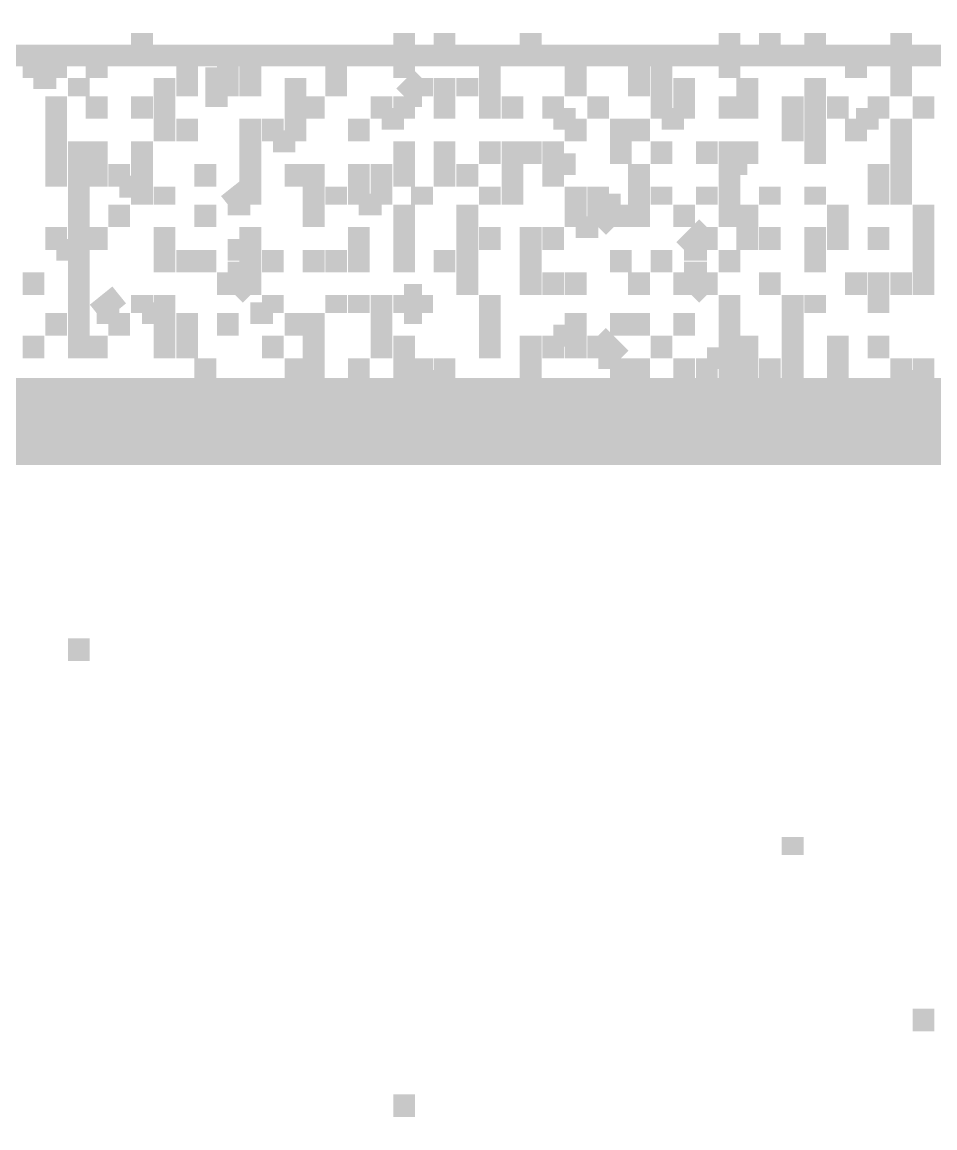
# Model space of a CAD drawing. Header units: millimetres. Extents: x 5 to 350, y 3 to 213.
# Drawn here: x 206.119 to 209.682, y 117.644 to 121.963 of the extents above; entities that cross this region are included whole.
import ezdxf

# ---------------------------------------------------------------- set-up
doc = ezdxf.new("R2010")
doc.units = ezdxf.units.MM
doc.layers.add('P', color=255, linetype='Continuous')

msp = doc.modelspace()

# ---------------------------------------------------------------- linework, layer by layer
at = {"layer": 'P'}
for points, const_width in [([(206.587, 121.832), (206.587, 121.92)], 0.085), ([(207.61, 121.832), (207.61, 121.92)], 0.085), ([(207.768, 121.832), (207.768, 121.92)], 0.085), ([(208.104, 121.832), (208.104, 121.92)], 0.085), ([(208.88, 121.832), (208.88, 121.92)], 0.085), ([(209.038, 121.832), (209.038, 121.92)], 0.085), ([(209.038, 121.832), (209.038, 121.92)], 0.085), ([(209.215, 121.832), (209.215, 121.92)], 0.085), ([(209.215, 121.832), (209.215, 121.92)], 0.085), ([(209.55, 121.832), (209.55, 121.92)], 0.085), ([(197.45, 121.832), (245.022, 121.832)], 0.085), ([(206.163, 121.744), (206.252, 121.832)], 0.085), ([(206.163, 121.744), (206.163, 121.832)], 0.085), ([(206.252, 121.744), (206.252, 121.832)], 0.085), ([(206.41, 121.744), (206.41, 121.832)], 0.085), ([(206.41, 121.744), (206.41, 121.832)], 0.085), ([(206.41, 121.744), (206.41, 121.832)], 0.085), ([(206.763, 121.744), (206.763, 121.832)], 0.085), ([(206.763, 121.744), (206.763, 121.832)], 0.085), ([(206.763, 121.744), (206.763, 121.832)], 0.085), ([(206.922, 121.744), (206.922, 121.832)], 0.085), ([(207.01, 121.744), (207.01, 121.832)], 0.085), ([(207.345, 121.744), (207.345, 121.832)], 0.085), ([(207.345, 121.744), (207.345, 121.832)], 0.085), ([(207.61, 121.744), (207.61, 121.832)], 0.085), ([(207.945, 121.744), (207.945, 121.832)], 0.085), ([(208.28, 121.744), (208.28, 121.832)], 0.085), ([(208.527, 121.744), (208.527, 121.832)], 0.085), ([(208.615, 121.744), (208.615, 121.832)], 0.085), ([(208.88, 121.744), (208.88, 121.832)], 0.085), ([(209.374, 121.744), (209.374, 121.832)], 0.085), ([(209.55, 121.744), (209.55, 121.832)], 0.085), ([(206.163, 121.744), (206.252, 121.744)], 0.085), ([(206.34, 121.673), (206.34, 121.744)], 0.085), ([(206.34, 121.673), (206.34, 121.744)], 0.085), ([(206.675, 121.673), (206.675, 121.744)], 0.085), ([(206.675, 121.673), (206.675, 121.744)], 0.085), ([(206.763, 121.673), (206.763, 121.744)], 0.085), ([(206.834, 121.744), (206.922, 121.744)], 0.085), ([(206.834, 121.744), (206.922, 121.744)], 0.085), ([(206.922, 121.673), (206.922, 121.744)], 0.085), ([(207.01, 121.673), (207.01, 121.744)], 0.085), ([(207.01, 121.673), (207.01, 121.744)], 0.085), ([(207.186, 121.673), (207.186, 121.744)], 0.085), ([(207.345, 121.673), (207.345, 121.744)], 0.085), ([(207.345, 121.673), (207.345, 121.744)], 0.085), ([(207.345, 121.673), (207.345, 121.744)], 0.085), ([(207.345, 121.673), (207.345, 121.744)], 0.085), ([(207.345, 121.673), (207.345, 121.744)], 0.085), ([(207.61, 121.673), (207.68, 121.744)], 0.085), ([(207.68, 121.673), (207.68, 121.744)], 0.085), ([(207.68, 121.673), (207.68, 121.744)], 0.085), ([(207.768, 121.673), (207.768, 121.744)], 0.085), ([(207.768, 121.673), (207.768, 121.744)], 0.085), ([(207.768, 121.673), (207.768, 121.744)], 0.085), ([(207.857, 121.673), (207.857, 121.744)], 0.085), ([(207.945, 121.673), (207.945, 121.744)], 0.085), ([(208.28, 121.673), (208.28, 121.744)], 0.085), ([(208.527, 121.673), (208.527, 121.744)], 0.085), ([(208.527, 121.673), (208.527, 121.744)], 0.085), ([(208.527, 121.673), (208.527, 121.744)], 0.085), ([(208.615, 121.673), (208.615, 121.744)], 0.085), ([(208.703, 121.673), (208.703, 121.744)], 0.085), ([(208.95, 121.673), (208.95, 121.744)], 0.085), ([(209.215, 121.673), (209.215, 121.744)], 0.085), ([(209.55, 121.673), (209.55, 121.744)], 0.085), ([(209.55, 121.673), (209.55, 121.744)], 0.085), ([(206.252, 121.585), (206.252, 121.673)], 0.085), ([(206.252, 121.585), (206.252, 121.673)], 0.085), ([(206.41, 121.585), (206.41, 121.673)], 0.085), ([(206.587, 121.585), (206.587, 121.673)], 0.085), ([(206.675, 121.585), (206.675, 121.673)], 0.085), ([(206.834, 121.673), (206.922, 121.673)], 0.085), ([(206.834, 121.673), (206.922, 121.673)], 0.085), ([(207.186, 121.585), (207.186, 121.673)], 0.085), ([(207.257, 121.585), (207.257, 121.673)], 0.085), ([(207.522, 121.585), (207.522, 121.673)], 0.085), ([(207.61, 121.585), (207.61, 121.673)], 0.085), ([(207.61, 121.673), (207.68, 121.673)], 0.085), ([(207.61, 121.585), (207.61, 121.673)], 0.085), ([(207.768, 121.585), (207.768, 121.673)], 0.085), ([(207.945, 121.585), (207.945, 121.673)], 0.085), ([(208.033, 121.585), (208.033, 121.673)], 0.085), ([(208.192, 121.585), (208.192, 121.673)], 0.085), ([(208.192, 121.585), (208.192, 121.673)], 0.085), ([(208.192, 121.585), (208.192, 121.673)], 0.085), ([(208.368, 121.585), (208.368, 121.673)], 0.085), ([(208.615, 121.585), (208.615, 121.673)], 0.085), ([(208.703, 121.585), (208.703, 121.673)], 0.085), ([(208.88, 121.585), (208.88, 121.673)], 0.085), ([(208.88, 121.585), (208.88, 121.673)], 0.085), ([(208.95, 121.585), (208.95, 121.673)], 0.085), ([(209.127, 121.585), (209.127, 121.673)], 0.085), ([(209.215, 121.585), (209.215, 121.673)], 0.085), ([(209.303, 121.585), (209.303, 121.673)], 0.085), ([(209.462, 121.585), (209.462, 121.673)], 0.085), ([(209.638, 121.585), (209.638, 121.673)], 0.085), ([(209.638, 121.585), (209.638, 121.673)], 0.085), ([(206.252, 121.585), (206.252, 121.497)], 0.085), ([(206.252, 121.497), (206.252, 121.585)], 0.085), ([(206.675, 121.497), (206.675, 121.585)], 0.085), ([(206.763, 121.497), (206.763, 121.585)], 0.085), ([(207.01, 121.497), (207.01, 121.585)], 0.085), ([(207.098, 121.497), (207.098, 121.585)], 0.085), ([(207.186, 121.497), (207.186, 121.585)], 0.085), ([(207.433, 121.497), (207.433, 121.585)], 0.085), ([(207.522, 121.585), (207.61, 121.585)], 0.085), ([(207.522, 121.585), (207.61, 121.585)], 0.085), ([(208.192, 121.585), (208.28, 121.585)], 0.085), ([(208.28, 121.497), (208.28, 121.585)], 0.085), ([(208.456, 121.497), (208.456, 121.585)], 0.085), ([(208.527, 121.497), (208.527, 121.585)], 0.085), ([(208.615, 121.585), (208.703, 121.585)], 0.085), ([(208.615, 121.585), (208.703, 121.585)], 0.085), ([(209.127, 121.585), (209.127, 121.497)], 0.085), ([(209.127, 121.497), (209.127, 121.585)], 0.085), ([(209.215, 121.497), (209.215, 121.585)], 0.085), ([(209.374, 121.585), (209.462, 121.585)], 0.085), ([(209.374, 121.585), (209.462, 121.585)], 0.085), ([(209.374, 121.497), (209.374, 121.585)], 0.085), ([(209.55, 121.497), (209.55, 121.585)], 0.085), ([(209.55, 121.497), (209.55, 121.585)], 0.085), ([(209.55, 121.497), (209.55, 121.585)], 0.085), ([(206.252, 121.408), (206.252, 121.497)], 0.085), ([(206.34, 121.408), (206.34, 121.497)], 0.085), ([(206.41, 121.408), (206.41, 121.497)], 0.085), ([(206.587, 121.408), (206.587, 121.497)], 0.085), ([(207.01, 121.408), (207.01, 121.497)], 0.085), ([(207.098, 121.497), (207.186, 121.497)], 0.085), ([(207.098, 121.497), (207.186, 121.497)], 0.085), ([(207.61, 121.408), (207.61, 121.497)], 0.085), ([(207.768, 121.408), (207.768, 121.497)], 0.085), ([(207.945, 121.408), (207.945, 121.497)], 0.085), ([(208.033, 121.408), (208.033, 121.497)], 0.085), ([(208.033, 121.408), (208.033, 121.497)], 0.085), ([(208.033, 121.408), (208.033, 121.497)], 0.085), ([(208.104, 121.408), (208.104, 121.497)], 0.085), ([(208.192, 121.408), (208.192, 121.497)], 0.085), ([(208.192, 121.408), (208.192, 121.497)], 0.085), ([(208.456, 121.408), (208.456, 121.497)], 0.085), ([(208.615, 121.408), (208.615, 121.497)], 0.085), ([(208.792, 121.408), (208.792, 121.497)], 0.085), ([(208.88, 121.408), (208.88, 121.497)], 0.085), ([(208.95, 121.408), (208.95, 121.497)], 0.085), ([(209.215, 121.408), (209.215, 121.497)], 0.085), ([(209.55, 121.408), (209.55, 121.497)], 0.085), ([(206.252, 121.32), (206.252, 121.408)], 0.085), ([(206.34, 121.32), (206.34, 121.408)], 0.085), ([(206.41, 121.32), (206.41, 121.408)], 0.085), ([(206.498, 121.32), (206.498, 121.408)], 0.085), ([(206.498, 121.32), (206.498, 121.408)], 0.085), ([(206.587, 121.32), (206.587, 121.408)], 0.085), ([(206.587, 121.32), (206.587, 121.408)], 0.085), ([(206.834, 121.32), (206.834, 121.408)], 0.085), ([(207.01, 121.32), (207.01, 121.408)], 0.085), ([(207.186, 121.32), (207.186, 121.408)], 0.085), ([(207.257, 121.32), (207.257, 121.408)], 0.085), ([(207.433, 121.32), (207.433, 121.408)], 0.085), ([(207.522, 121.32), (207.522, 121.408)], 0.085), ([(207.61, 121.32), (207.61, 121.408)], 0.085), ([(207.768, 121.32), (207.768, 121.408)], 0.085), ([(207.857, 121.32), (207.857, 121.408)], 0.085), ([(208.033, 121.32), (208.033, 121.408)], 0.085), ([(208.192, 121.408), (208.28, 121.408)], 0.085), ([(208.192, 121.32), (208.192, 121.408)], 0.085), ([(208.527, 121.32), (208.527, 121.408)], 0.085), ([(208.88, 121.32), (208.88, 121.408)], 0.085), ([(208.88, 121.32), (208.88, 121.408)], 0.085), ([(208.88, 121.32), (208.88, 121.408)], 0.085), ([(208.88, 121.408), (208.95, 121.408)], 0.085), ([(208.88, 121.408), (208.95, 121.408)], 0.085), ([(209.462, 121.32), (209.462, 121.408)], 0.085), ([(209.55, 121.32), (209.55, 121.408)], 0.085), ([(206.34, 121.25), (206.34, 121.32)], 0.085), ([(206.498, 121.32), (206.587, 121.32)], 0.085), ([(206.587, 121.32), (206.587, 121.25)], 0.085), ([(206.587, 121.25), (206.587, 121.32)], 0.085), ([(206.675, 121.25), (206.675, 121.32)], 0.085), ([(206.675, 121.25), (206.675, 121.32)], 0.085), ([(206.675, 121.25), (206.675, 121.32)], 0.085), ([(206.922, 121.25), (207.01, 121.32)], 0.085), ([(207.01, 121.25), (207.01, 121.32)], 0.085), ([(207.01, 121.25), (207.01, 121.32)], 0.085), ([(207.01, 121.25), (207.01, 121.32)], 0.085), ([(207.01, 121.25), (207.01, 121.32)], 0.085), ([(207.257, 121.25), (207.257, 121.32)], 0.085), ([(207.345, 121.25), (207.345, 121.32)], 0.085), ([(207.433, 121.25), (207.433, 121.32)], 0.085), ([(207.433, 121.25), (207.433, 121.32)], 0.085), ([(207.433, 121.25), (207.433, 121.32)], 0.085), ([(207.522, 121.25), (207.522, 121.32)], 0.085), ([(207.68, 121.25), (207.68, 121.32)], 0.085), ([(207.945, 121.25), (207.945, 121.32)], 0.085), ([(208.033, 121.25), (208.033, 121.32)], 0.085), ([(208.28, 121.25), (208.28, 121.32)], 0.085), ([(208.368, 121.25), (208.368, 121.32)], 0.085), ([(208.527, 121.25), (208.527, 121.32)], 0.085), ([(208.615, 121.25), (208.615, 121.32)], 0.085), ([(208.792, 121.25), (208.792, 121.32)], 0.085), ([(208.88, 121.25), (208.88, 121.32)], 0.085), ([(209.038, 121.25), (209.038, 121.32)], 0.085), ([(209.215, 121.25), (209.215, 121.32)], 0.085), ([(209.215, 121.25), (209.215, 121.32)], 0.085), ([(209.215, 121.25), (209.215, 121.32)], 0.085), ([(209.215, 121.25), (209.215, 121.32)], 0.085), ([(209.462, 121.25), (209.462, 121.32)], 0.085), ([(209.55, 121.25), (209.55, 121.32)], 0.085), ([(209.55, 121.25), (209.55, 121.32)], 0.085), ([(209.55, 121.25), (209.55, 121.32)], 0.085), ([(209.55, 121.25), (209.55, 121.32)], 0.085), ([(206.34, 121.162), (206.34, 121.25)], 0.085), ([(206.498, 121.162), (206.498, 121.25)], 0.085), ([(206.834, 121.162), (206.834, 121.25)], 0.085), ([(206.922, 121.25), (207.01, 121.25)], 0.085), ([(207.257, 121.162), (207.257, 121.25)], 0.085), ([(207.433, 121.25), (207.522, 121.25)], 0.085), ([(207.433, 121.25), (207.522, 121.25)], 0.085), ([(207.61, 121.162), (207.61, 121.25)], 0.085), ([(207.857, 121.162), (207.857, 121.25)], 0.085), ([(207.857, 121.162), (207.857, 121.25)], 0.085), ([(207.857, 121.162), (207.857, 121.25)], 0.085), ([(208.28, 121.162), (208.28, 121.25)], 0.085), ([(208.28, 121.162), (208.28, 121.25)], 0.085), ([(208.28, 121.162), (208.28, 121.25)], 0.085), ([(208.368, 121.25), (208.456, 121.25)], 0.085), ([(208.368, 121.25), (208.368, 121.162)], 0.085), ([(208.368, 121.162), (208.456, 121.25)], 0.085), ([(208.456, 121.162), (208.456, 121.25)], 0.085), ([(208.456, 121.162), (208.456, 121.25)], 0.085), ([(208.527, 121.162), (208.527, 121.25)], 0.085), ([(208.703, 121.162), (208.703, 121.25)], 0.085), ([(208.88, 121.162), (208.88, 121.25)], 0.085), ([(208.95, 121.162), (208.95, 121.25)], 0.085), ([(209.303, 121.162), (209.303, 121.25)], 0.085), ([(209.303, 121.162), (209.303, 121.25)], 0.085), ([(209.303, 121.162), (209.303, 121.25)], 0.085), ([(209.303, 121.162), (209.303, 121.25)], 0.085), ([(209.303, 121.162), (209.303, 121.25)], 0.085), ([(209.638, 121.162), (209.638, 121.25)], 0.085), ([(209.638, 121.162), (209.638, 121.25)], 0.085), ([(206.252, 121.073), (206.252, 121.162)], 0.085), ([(206.34, 121.073), (206.34, 121.162)], 0.085), ([(206.41, 121.073), (206.41, 121.162)], 0.085), ([(206.675, 121.073), (206.675, 121.162)], 0.085), ([(207.01, 121.073), (207.01, 121.162)], 0.085), ([(207.433, 121.073), (207.433, 121.162)], 0.085), ([(207.61, 121.073), (207.61, 121.162)], 0.085), ([(207.857, 121.073), (207.857, 121.162)], 0.085), ([(207.945, 121.073), (207.945, 121.162)], 0.085), ([(208.104, 121.073), (208.104, 121.162)], 0.085), ([(208.192, 121.073), (208.192, 121.162)], 0.085), ([(208.28, 121.162), (208.368, 121.162)], 0.085), ([(208.703, 121.073), (208.792, 121.162)], 0.085), ([(208.792, 121.073), (208.792, 121.162)], 0.085), ([(208.95, 121.073), (208.95, 121.162)], 0.085), ([(209.038, 121.073), (209.038, 121.162)], 0.085), ([(209.215, 121.073), (209.215, 121.162)], 0.085), ([(209.215, 121.073), (209.215, 121.162)], 0.085), ([(209.215, 121.073), (209.215, 121.162)], 0.085), ([(209.303, 121.073), (209.303, 121.162)], 0.085), ([(209.462, 121.073), (209.462, 121.162)], 0.085), ([(209.638, 121.073), (209.638, 121.162)], 0.085), ([(206.252, 121.073), (206.34, 121.073)], 0.085), ([(206.252, 121.073), (206.34, 121.073)], 0.085), ([(206.34, 120.985), (206.34, 121.073)], 0.085), ([(206.675, 120.985), (206.675, 121.073)], 0.085), ([(206.763, 120.985), (206.763, 121.073)], 0.085), ([(206.834, 120.985), (206.834, 121.073)], 0.085), ([(206.922, 121.073), (207.01, 121.073)], 0.085), ([(206.922, 121.073), (207.01, 121.073)], 0.085), ([(207.01, 120.985), (207.01, 121.073)], 0.085), ([(207.098, 120.985), (207.098, 121.073)], 0.085), ([(207.098, 120.985), (207.098, 121.073)], 0.085), ([(207.257, 120.985), (207.257, 121.073)], 0.085), ([(207.345, 120.985), (207.345, 121.073)], 0.085), ([(207.433, 120.985), (207.433, 121.073)], 0.085), ([(207.61, 120.985), (207.61, 121.073)], 0.085), ([(207.768, 120.985), (207.768, 121.073)], 0.085), ([(207.768, 120.985), (207.768, 121.073)], 0.085), ([(207.857, 120.985), (207.857, 121.073)], 0.085), ([(207.857, 120.985), (207.857, 121.073)], 0.085), ([(207.857, 120.985), (207.857, 121.073)], 0.085), ([(208.104, 120.985), (208.104, 121.073)], 0.085), ([(208.456, 120.985), (208.456, 121.073)], 0.085), ([(208.456, 120.985), (208.456, 121.073)], 0.085), ([(208.615, 120.985), (208.615, 121.073)], 0.085), ([(208.703, 121.073), (208.792, 121.073)], 0.085), ([(208.88, 120.985), (208.88, 121.073)], 0.085), ([(208.88, 120.985), (208.88, 121.073)], 0.085), ([(209.215, 120.985), (209.215, 121.073)], 0.085), ([(209.638, 121.073), (209.638, 120.985)], 0.085), ([(209.638, 120.985), (209.638, 121.073)], 0.085), ([(206.163, 120.897), (206.163, 120.985)], 0.085), ([(206.163, 120.897), (206.163, 120.985)], 0.085), ([(206.163, 120.897), (206.163, 120.985)], 0.085), ([(206.34, 120.897), (206.34, 120.985)], 0.085), ([(206.922, 120.985), (207.01, 120.985)], 0.085), ([(206.922, 120.985), (207.01, 120.897)], 0.085), ([(206.922, 120.897), (206.922, 120.985)], 0.085), ([(207.01, 120.897), (207.01, 120.985)], 0.085), ([(207.01, 120.897), (207.01, 120.985)], 0.085), ([(207.857, 120.897), (207.857, 120.985)], 0.085), ([(208.104, 120.897), (208.104, 120.985)], 0.085), ([(208.192, 120.897), (208.192, 120.985)], 0.085), ([(208.28, 120.897), (208.28, 120.985)], 0.085), ([(208.28, 120.897), (208.28, 120.985)], 0.085), ([(208.527, 120.897), (208.527, 120.985)], 0.085), ([(208.703, 120.985), (208.792, 120.985)], 0.085), ([(208.703, 120.985), (208.792, 120.897)], 0.085), ([(208.703, 120.897), (208.703, 120.985)], 0.085), ([(208.792, 120.897), (208.792, 120.985)], 0.085), ([(209.038, 120.897), (209.038, 120.985)], 0.085), ([(209.374, 120.897), (209.374, 120.985)], 0.085), ([(209.462, 120.897), (209.462, 120.985)], 0.085), ([(209.55, 120.897), (209.55, 120.985)], 0.085), ([(209.638, 120.897), (209.638, 120.985)], 0.085), ([(209.638, 120.897), (209.638, 120.985)], 0.085), ([(209.638, 120.897), (209.638, 120.985)], 0.085), ([(209.638, 120.897), (209.638, 120.985)], 0.085), ([(206.34, 120.826), (206.34, 120.897)], 0.085), ([(206.41, 120.826), (206.498, 120.897)], 0.085), ([(206.41, 120.826), (206.498, 120.897)], 0.085), ([(206.587, 120.826), (206.587, 120.897)], 0.085), ([(206.587, 120.826), (206.587, 120.897)], 0.085), ([(206.675, 120.826), (206.675, 120.897)], 0.085), ([(206.675, 120.826), (206.675, 120.897)], 0.085), ([(207.098, 120.826), (207.098, 120.897)], 0.085), ([(207.345, 120.826), (207.345, 120.897)], 0.085), ([(207.345, 120.826), (207.345, 120.897)], 0.085), ([(207.345, 120.826), (207.345, 120.897)], 0.085), ([(207.345, 120.826), (207.345, 120.897)], 0.085), ([(207.433, 120.826), (207.433, 120.897)], 0.085), ([(207.522, 120.826), (207.522, 120.897)], 0.085), ([(207.61, 120.826), (207.61, 120.897)], 0.085), ([(207.61, 120.897), (207.68, 120.897)], 0.085), ([(207.61, 120.826), (207.61, 120.897)], 0.085), ([(207.68, 120.826), (207.68, 120.897)], 0.085), ([(207.68, 120.826), (207.68, 120.897)], 0.085), ([(207.945, 120.826), (207.945, 120.897)], 0.085), ([(208.88, 120.826), (208.88, 120.897)], 0.085), ([(208.88, 120.826), (208.88, 120.897)], 0.085), ([(209.127, 120.826), (209.127, 120.897)], 0.085), ([(209.215, 120.826), (209.215, 120.897)], 0.085), ([(209.215, 120.826), (209.215, 120.897)], 0.085), ([(209.462, 120.826), (209.462, 120.897)], 0.085), ([(206.252, 120.738), (206.252, 120.826)], 0.085), ([(206.34, 120.738), (206.34, 120.826)], 0.085), ([(206.41, 120.826), (206.498, 120.826)], 0.085), ([(206.498, 120.738), (206.498, 120.826)], 0.085), ([(206.587, 120.826), (206.675, 120.826)], 0.085), ([(206.675, 120.738), (206.675, 120.826)], 0.085), ([(206.675, 120.738), (206.675, 120.826)], 0.085), ([(206.763, 120.738), (206.763, 120.826)], 0.085), ([(206.922, 120.738), (206.922, 120.826)], 0.085), ([(206.922, 120.738), (206.922, 120.826)], 0.085), ([(206.922, 120.738), (206.922, 120.826)], 0.085), ([(207.01, 120.826), (207.098, 120.826)], 0.085), ([(207.01, 120.826), (207.098, 120.826)], 0.085), ([(207.186, 120.738), (207.186, 120.826)], 0.085), ([(207.257, 120.738), (207.257, 120.826)], 0.085), ([(207.522, 120.738), (207.522, 120.826)], 0.085), ([(207.522, 120.738), (207.522, 120.826)], 0.085), ([(207.522, 120.738), (207.522, 120.826)], 0.085), ([(207.61, 120.826), (207.68, 120.826)], 0.085), ([(207.945, 120.738), (207.945, 120.826)], 0.085), ([(207.945, 120.738), (207.945, 120.826)], 0.085), ([(207.945, 120.738), (207.945, 120.826)], 0.085), ([(208.28, 120.738), (208.28, 120.826)], 0.085), ([(208.28, 120.738), (208.28, 120.826)], 0.085), ([(208.28, 120.738), (208.28, 120.826)], 0.085), ([(208.28, 120.738), (208.28, 120.826)], 0.085), ([(208.28, 120.738), (208.28, 120.826)], 0.085), ([(208.456, 120.738), (208.456, 120.826)], 0.085), ([(208.527, 120.738), (208.527, 120.826)], 0.085), ([(208.703, 120.738), (208.703, 120.826)], 0.085), ([(208.88, 120.738), (208.88, 120.826)], 0.085), ([(209.127, 120.738), (209.127, 120.826)], 0.085), ([(206.163, 120.65), (206.163, 120.738)], 0.085), ([(206.34, 120.65), (206.34, 120.738)], 0.085), ([(206.41, 120.65), (206.41, 120.738)], 0.085), ([(206.41, 120.65), (206.41, 120.738)], 0.085), ([(206.675, 120.65), (206.675, 120.738)], 0.085), ([(206.763, 120.65), (206.763, 120.738)], 0.085), ([(207.098, 120.65), (207.098, 120.738)], 0.085), ([(207.257, 120.65), (207.257, 120.738)], 0.085), ([(207.522, 120.65), (207.522, 120.738)], 0.085), ([(207.61, 120.65), (207.61, 120.738)], 0.085), ([(207.945, 120.65), (207.945, 120.738)], 0.085), ([(207.945, 120.65), (207.945, 120.738)], 0.085), ([(207.945, 120.65), (207.945, 120.738)], 0.085), ([(208.104, 120.65), (208.104, 120.738)], 0.085), ([(208.104, 120.65), (208.104, 120.738)], 0.085), ([(208.192, 120.738), (208.28, 120.738)], 0.085), ([(208.192, 120.738), (208.28, 120.738)], 0.085), ([(208.192, 120.65), (208.192, 120.738)], 0.085), ([(208.28, 120.65), (208.28, 120.738)], 0.085), ([(208.368, 120.65), (208.368, 120.738)], 0.085), ([(208.456, 120.65), (208.368, 120.738)], 0.085), ([(208.615, 120.65), (208.615, 120.738)], 0.085), ([(208.88, 120.65), (208.88, 120.738)], 0.085), ([(208.95, 120.65), (208.95, 120.738)], 0.085), ([(208.95, 120.65), (208.95, 120.738)], 0.085), ([(208.95, 120.65), (208.95, 120.738)], 0.085), ([(208.95, 120.65), (208.95, 120.738)], 0.085), ([(209.127, 120.738), (209.127, 120.65)], 0.085), ([(209.127, 120.65), (209.127, 120.738)], 0.085), ([(209.303, 120.65), (209.303, 120.738)], 0.085), ([(209.462, 120.65), (209.462, 120.738)], 0.085), ([(209.462, 120.65), (209.462, 120.738)], 0.085), ([(206.834, 120.562), (206.834, 120.65)], 0.085), ([(206.834, 120.562), (206.834, 120.65)], 0.085), ([(206.834, 120.562), (206.834, 120.65)], 0.085), ([(207.186, 120.562), (207.186, 120.65)], 0.085), ([(207.257, 120.562), (207.257, 120.65)], 0.085), ([(207.257, 120.562), (207.257, 120.65)], 0.085), ([(207.433, 120.562), (207.433, 120.65)], 0.085), ([(207.433, 120.562), (207.433, 120.65)], 0.085), ([(207.61, 120.562), (207.61, 120.65)], 0.085), ([(207.68, 120.562), (207.68, 120.65)], 0.085), ([(207.768, 120.562), (207.768, 120.65)], 0.085), ([(207.768, 120.562), (207.768, 120.65)], 0.085), ([(208.104, 120.562), (208.104, 120.65)], 0.085), ([(208.368, 120.65), (208.456, 120.65)], 0.085), ([(208.456, 120.562), (208.456, 120.65)], 0.085), ([(208.527, 120.562), (208.527, 120.65)], 0.085), ([(208.703, 120.562), (208.703, 120.65)], 0.085), ([(208.792, 120.65), (208.88, 120.65)], 0.085), ([(208.792, 120.65), (208.88, 120.65)], 0.085), ([(208.792, 120.562), (208.792, 120.65)], 0.085), ([(208.88, 120.562), (208.88, 120.65)], 0.085), ([(208.95, 120.562), (208.95, 120.65)], 0.085), ([(209.038, 120.562), (209.038, 120.65)], 0.085), ([(209.127, 120.562), (209.127, 120.65)], 0.085), ([(209.303, 120.562), (209.303, 120.65)], 0.085), ([(209.303, 120.562), (209.303, 120.65)], 0.085), ([(209.303, 120.562), (209.303, 120.65)], 0.085), ([(209.303, 120.562), (209.303, 120.65)], 0.085), ([(209.55, 120.562), (209.55, 120.65)], 0.085), ([(209.638, 120.562), (209.638, 120.65)], 0.085), ([(209.638, 120.562), (209.638, 120.65)], 0.085), ([(206.34, 120.474), (206.34, 120.562)], 0.085), ([(206.498, 120.474), (206.498, 120.562)], 0.085), ([(206.587, 120.474), (206.587, 120.562)], 0.085), ([(206.763, 120.474), (206.763, 120.562)], 0.085), ([(206.922, 120.474), (206.922, 120.562)], 0.085), ([(207.01, 120.474), (207.01, 120.562)], 0.085), ([(207.68, 120.562), (207.768, 120.562)], 0.085), ([(207.68, 120.562), (207.768, 120.562)], 0.085), ([(207.945, 120.474), (207.945, 120.562)], 0.085), ([(208.192, 120.474), (208.192, 120.562)], 0.085), ([(208.192, 120.474), (208.192, 120.562)], 0.085), ([(208.527, 120.474), (208.527, 120.562)], 0.085), ([(208.615, 120.474), (208.615, 120.562)], 0.085), ([(208.615, 120.474), (208.615, 120.562)], 0.085), ([(208.615, 120.474), (208.615, 120.562)], 0.085), ([(209.215, 120.474), (209.215, 120.562)], 0.085), ([(209.374, 120.474), (209.374, 120.562)], 0.085), ([(209.55, 120.562), (209.638, 120.562)], 0.085), ([(209.55, 120.562), (209.638, 120.562)], 0.085), ([(197.45, 120.403), (245.022, 120.403)], 0.339), ([(245.022, 120.403), (197.45, 120.403)], 0.339), ([(206.163, 120.403), (206.163, 120.474)], 0.085), ([(206.252, 120.403), (206.252, 120.474)], 0.085), ([(206.252, 120.403), (206.252, 120.474)], 0.085), ([(206.252, 120.403), (206.252, 120.474)], 0.085), ([(206.34, 120.403), (206.34, 120.474)], 0.085), ([(206.34, 120.403), (206.34, 120.474)], 0.085), ([(206.34, 120.403), (206.34, 120.474)], 0.085), ([(206.498, 120.403), (206.498, 120.474)], 0.085), ([(206.675, 120.403), (206.675, 120.474)], 0.085), ([(206.675, 120.403), (206.675, 120.474)], 0.085), ([(206.675, 120.403), (206.675, 120.474)], 0.085), ([(206.834, 120.403), (206.834, 120.474)], 0.085), ([(207.186, 120.403), (207.186, 120.474)], 0.085), ([(207.345, 120.403), (207.345, 120.474)], 0.085), ([(207.522, 120.403), (207.522, 120.474)], 0.085), ([(207.61, 120.403), (207.61, 120.474)], 0.085), ([(207.768, 120.403), (207.768, 120.474)], 0.085), ([(207.857, 120.403), (207.857, 120.474)], 0.085), ([(208.456, 120.403), (208.456, 120.474)], 0.085), ([(208.792, 120.403), (208.792, 120.474)], 0.085), ([(208.95, 120.403), (208.95, 120.474)], 0.085), ([(209.127, 120.403), (209.127, 120.474)], 0.085), ([(209.215, 120.403), (209.215, 120.474)], 0.085), ([(209.303, 120.403), (209.303, 120.474)], 0.085), ([(209.462, 120.474), (209.55, 120.474)], 0.085), ([(209.462, 120.474), (209.55, 120.403)], 0.085), ([(209.462, 120.403), (209.55, 120.474)], 0.085), ([(209.462, 120.403), (209.462, 120.474)], 0.085), ([(209.55, 120.403), (209.55, 120.474)], 0.085), ([(206.252, 120.403), (206.34, 120.403)], 0.085), ([(206.252, 120.403), (206.34, 120.403)], 0.085), ([(206.34, 120.315), (206.41, 120.403)], 0.085), ([(206.41, 120.315), (206.41, 120.403)], 0.085), ([(206.675, 120.403), (206.763, 120.403)], 0.085), ([(207.186, 120.315), (207.186, 120.403)], 0.085), ([(207.186, 120.315), (207.186, 120.403)], 0.085), ([(207.186, 120.315), (207.186, 120.403)], 0.085), ([(207.186, 120.315), (207.186, 120.403)], 0.085), ([(207.186, 120.315), (207.186, 120.403)], 0.085), ([(206.34, 119.468), (206.34, 119.556)], 0.085), ([(209.127, 118.71), (209.127, 118.78)], 0.085), ([(209.638, 118.022), (209.638, 118.11)], 0.085), ([(207.61, 117.687), (207.61, 117.775)], 0.085)]:
    msp.add_lwpolyline(points, dxfattribs=dict(at, const_width=const_width))

doc.saveas('drawing.dxf')
